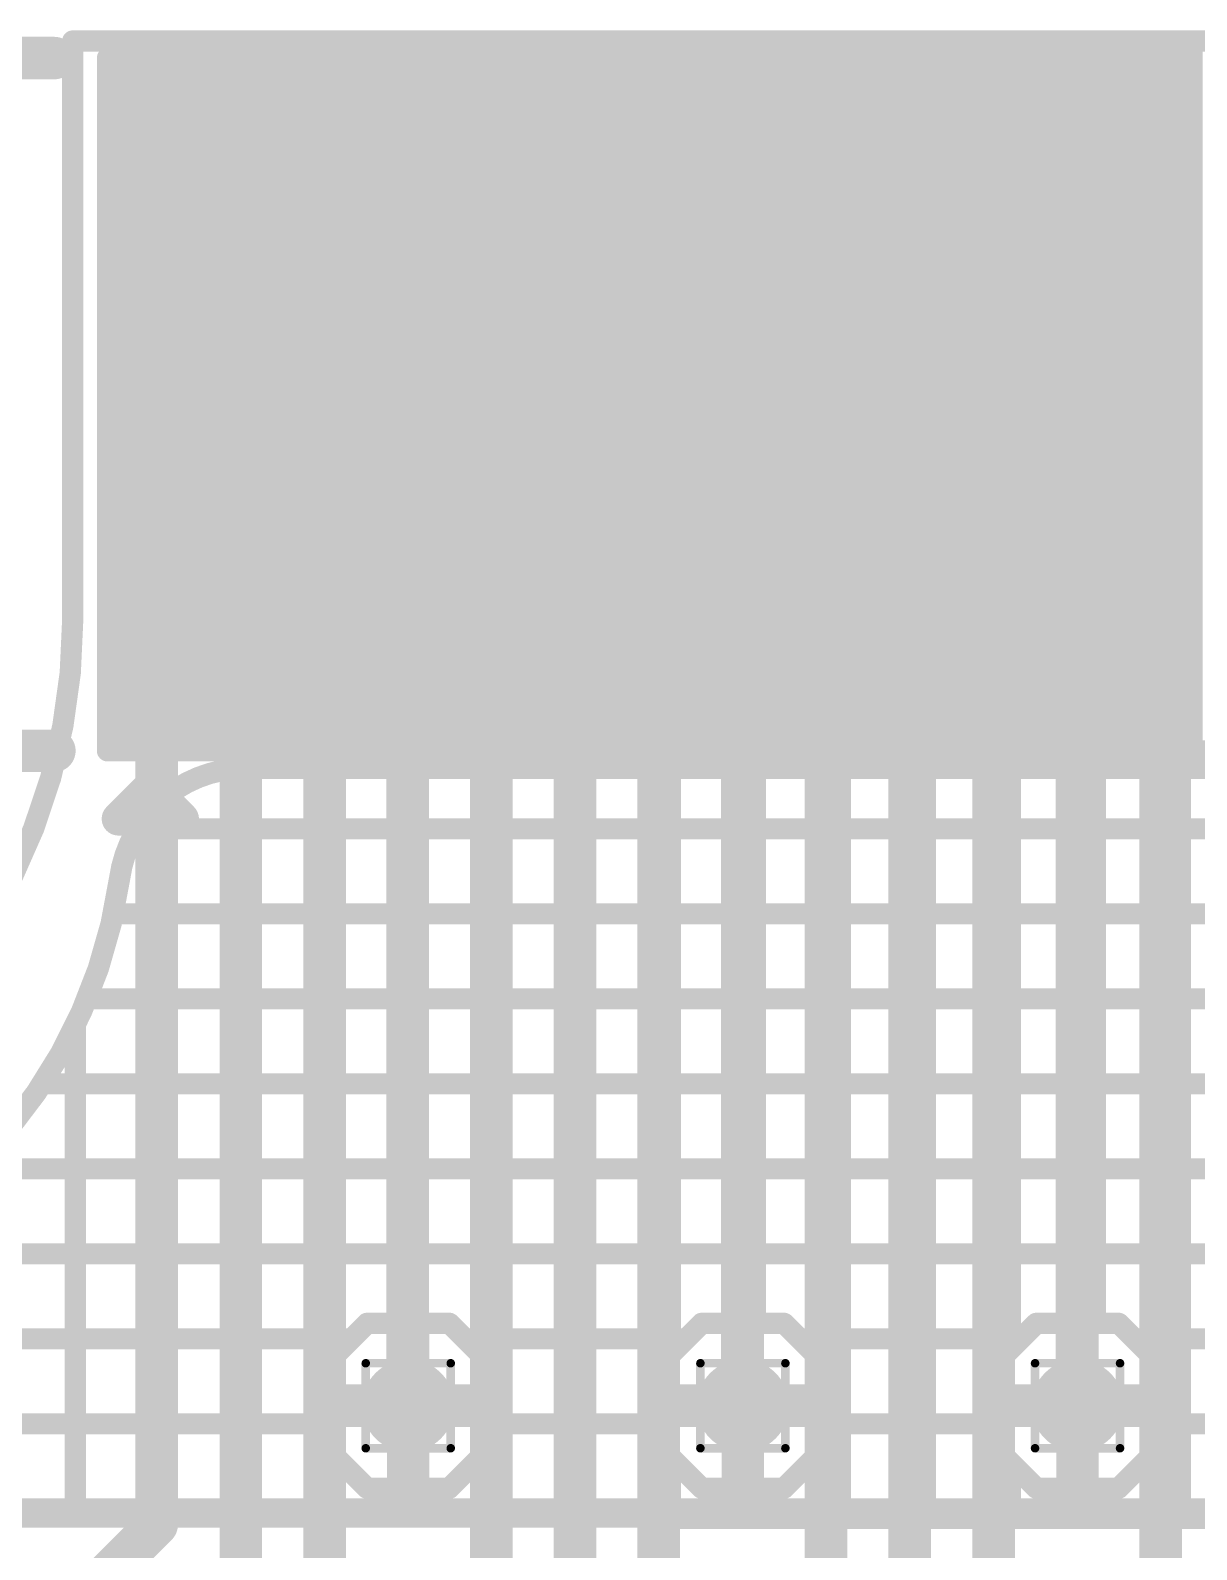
# Model space of a CAD drawing. Header units: inches. Extents: x -3.9 to 9.5, y -7 to 2.6.
# Drawn here: x -0.01 to 0.2644, y -0.355 to 0.0025 of the extents above; entities that cross this region are included whole.
import ezdxf

# ---------------------------------------------------------------- set-up
doc = ezdxf.new("R2010")
doc.units = ezdxf.units.IN
doc.header["$MEASUREMENT"] = 0
for name, color, linetype in [('Board Outline', 216, 'Continuous'), ('Bottom Layer', 5, 'Continuous'), ('Bottom Overlay', 54, 'Continuous'), ('Bottom Paste', 16, 'Continuous'), ('Bottom Solder', 6, 'Continuous'), ('Dimension', 6, 'Continuous'), ('Drill Drawing', 1, 'Continuous'), ('Top Layer', 1, 'Continuous'), ('Top Solder', 216, 'Continuous'), ('Via Holes', 16, 'Continuous')]:
    doc.layers.add(name, color=color, linetype=linetype)

# ---------------------------------------------------------------- blocks, each defined once
blk = doc.blocks.new('32_____R______P_____B_265')
at = {"layer": 'Bottom Layer'}
for points in [[(0.0748031, -0.07874025), (0.0629921, -0.07874025), (0.0629921, 0.07874005), (0.0748031, 0.07874005)], [(0.0944882, -0.07874025), (0.0826772, -0.07874025), (0.0826772, 0.07874005), (0.0944882, 0.07874005)], [(0.1141732, -0.07874025), (0.1023622, -0.07874025), (0.1023622, 0.07874005), (0.1141732, 0.07874005)], [(0.1338582, -0.07874025), (0.1220472, -0.07874025), (0.1220472, 0.07874005), (0.1338582, 0.07874005)], [(0.1535433, -0.07874025), (0.1417323, -0.07874025), (0.1417323, 0.07874005), (0.1535433, 0.07874005)], [(0.1732283, -0.07874025), (0.1614173, -0.07874025), (0.1614173, 0.07874005), (0.1732283, 0.07874005)], [(0.1929134, -0.07874025), (0.1811024, -0.07874025), (0.1811024, 0.07874005), (0.1929134, 0.07874005)], [(0.2125984, -0.07874025), (0.2007874, -0.07874025), (0.2007874, 0.07874005), (0.2125984, 0.07874005)], [(0.2322834, -0.07874025), (0.2204724, -0.07874025), (0.2204724, 0.07874005), (0.2322834, 0.07874005)], [(0.2519685, -0.07874025), (0.2401575, -0.07874025), (0.2401575, 0.07874005), (0.2519685, 0.07874005)], [(0.2716535, -0.07874025), (0.2598425, -0.07874025), (0.2598425, 0.07874005), (0.2716535, 0.07874005)], [(0.2913386, -0.07874025), (0.2795276, -0.07874025), (0.2795276, 0.07874005), (0.2913386, 0.07874005)], [(0.3110236, -0.07874025), (0.2992126, -0.07874025), (0.2992126, 0.07874005), (0.3110236, 0.07874005)]]:
    blk.add_hatch(color=5, dxfattribs=at).paths.add_polyline_path(points)
at = {"layer": 'Bottom Paste'}
for points in [[(0.0748031, -0.07874025), (0.0629921, -0.07874025), (0.0629921, 0.07874005), (0.0748031, 0.07874005)], [(0.0944882, -0.07874025), (0.0826772, -0.07874025), (0.0826772, 0.07874005), (0.0944882, 0.07874005)], [(0.1141732, -0.07874025), (0.1023622, -0.07874025), (0.1023622, 0.07874005), (0.1141732, 0.07874005)], [(0.1338582, -0.07874025), (0.1220472, -0.07874025), (0.1220472, 0.07874005), (0.1338582, 0.07874005)], [(0.1535433, -0.07874025), (0.1417323, -0.07874025), (0.1417323, 0.07874005), (0.1535433, 0.07874005)], [(0.1732283, -0.07874025), (0.1614173, -0.07874025), (0.1614173, 0.07874005), (0.1732283, 0.07874005)], [(0.1929134, -0.07874025), (0.1811024, -0.07874025), (0.1811024, 0.07874005), (0.1929134, 0.07874005)], [(0.2125984, -0.07874025), (0.2007874, -0.07874025), (0.2007874, 0.07874005), (0.2125984, 0.07874005)], [(0.2322834, -0.07874025), (0.2204724, -0.07874025), (0.2204724, 0.07874005), (0.2322834, 0.07874005)], [(0.2519685, -0.07874025), (0.2401575, -0.07874025), (0.2401575, 0.07874005), (0.2519685, 0.07874005)], [(0.2716535, -0.07874025), (0.2598425, -0.07874025), (0.2598425, 0.07874005), (0.2716535, 0.07874005)], [(0.2913386, -0.07874025), (0.2795276, -0.07874025), (0.2795276, 0.07874005), (0.2913386, 0.07874005)], [(0.3110236, -0.07874025), (0.2992126, -0.07874025), (0.2992126, 0.07874005), (0.3110236, 0.07874005)]]:
    blk.add_hatch(color=16, dxfattribs=at).paths.add_polyline_path(points)
at = {"layer": 'Bottom Solder'}
for points in [[(0.0788031, -0.08274025), (0.0589921, -0.08274025), (0.0589921, 0.08274005), (0.0788031, 0.08274005)], [(0.0984882, -0.08274025), (0.0786772, -0.08274025), (0.0786772, 0.08274005), (0.0984882, 0.08274005)], [(0.1181732, -0.08274025), (0.0983622, -0.08274025), (0.0983622, 0.08274005), (0.1181732, 0.08274005)], [(0.1378582, -0.08274025), (0.1180472, -0.08274025), (0.1180472, 0.08274005), (0.1378582, 0.08274005)], [(0.1575433, -0.08274025), (0.1377323, -0.08274025), (0.1377323, 0.08274005), (0.1575433, 0.08274005)], [(0.1772283, -0.08274025), (0.1574173, -0.08274025), (0.1574173, 0.08274005), (0.1772283, 0.08274005)], [(0.1969134, -0.08274025), (0.1771024, -0.08274025), (0.1771024, 0.08274005), (0.1969134, 0.08274005)], [(0.2165984, -0.08274025), (0.1967874, -0.08274025), (0.1967874, 0.08274005), (0.2165984, 0.08274005)], [(0.2362834, -0.08274025), (0.2164724, -0.08274025), (0.2164724, 0.08274005), (0.2362834, 0.08274005)], [(0.2559685, -0.08274025), (0.2361575, -0.08274025), (0.2361575, 0.08274005), (0.2559685, 0.08274005)], [(0.2756535, -0.08274025), (0.2558425, -0.08274025), (0.2558425, 0.08274005), (0.2756535, 0.08274005)], [(0.2953386, -0.08274025), (0.2755276, -0.08274025), (0.2755276, 0.08274005), (0.2953386, 0.08274005)], [(0.3150236, -0.08274025), (0.2952126, -0.08274025), (0.2952126, 0.08274005), (0.3150236, 0.08274005)]]:
    blk.add_hatch(color=6, dxfattribs=at).paths.add_polyline_path(points)
at = {"layer": 'Bottom Overlay'}
for points, const_width in [([(0.3061181, 0.0929999), (0.2991181, 0.0999999)], 0.007874), ([(0.3141181, 0.0999999), (0.2991181, 0.0999999)], 0.007874), ([(0.3141181, 0.0999999), (0.3071181, 0.0929999)], 0.007874), ([(0.3166929, 0.0839999), (-0.3166929, 0.0839999)], 0.005), ([(0.3166929, 0.0839999), (0.1951181, 0.0839999)], 0.005), ([(0.3166929, 0.0839999), (0.3166929, -0.0790001)], 0.005)]:
    blk.add_lwpolyline(points, dxfattribs=dict(at, const_width=const_width))
for points, const_width in [([(0.2971496, 0.0999999, 1), (0.3010866, 0.0999999, 1)], 0.003937), ([(0.2971496, 0.0999999, 1), (0.3010866, 0.0999999, 1)], 0.003937), ([(0.3121496, 0.0999999, 1), (0.3160866, 0.0999999, 1)], 0.003937), ([(0.3121496, 0.0999999, 1), (0.3160866, 0.0999999, 1)], 0.003937), ([(0.3041496, 0.0929999, 1), (0.3080866, 0.0929999, 1)], 0.003937), ([(0.3051496, 0.0929999, 1), (0.3090866, 0.0929999, 1)], 0.003937), ([(0.1938681, 0.0839999, 1), (0.1963681, 0.0839999, 1)], 0.0025), ([(0.3154429, 0.0839999, 1), (0.3179429, 0.0839999, 1)], 0.0025), ([(0.3154429, 0.0839999, 1), (0.3179429, 0.0839999, 1)], 0.0025), ([(0.3154429, 0.0839999, 1), (0.3179429, 0.0839999, 1)], 0.0025), ([(0.3154429, -0.0790001, 1), (0.3179429, -0.0790001, 1)], 0.0025)]:
    blk.add_lwpolyline(points, format="xyb", close=True, dxfattribs=dict(at, const_width=const_width))

msp = doc.modelspace()

# ---------------------------------------------------------------- hatches: boundary and pattern name
at = {"layer": 'Bottom Layer'}
h = msp.add_hatch(color=5, dxfattribs=at)
edge = h.paths.add_edge_path()
edge.add_arc((0.0789438, -0.3211133), 0.0068897, 0, 360)
h = msp.add_hatch(color=5, dxfattribs=at)
edge = h.paths.add_edge_path()
edge.add_arc((0.157684, -0.3211133), 0.0068897, 0, 360)
h = msp.add_hatch(color=5, dxfattribs=at)
edge = h.paths.add_edge_path()
edge.add_arc((0.2364241, -0.3211133), 0.0068897, 0, 360)
at = {"layer": 'Bottom Solder'}
h = msp.add_hatch(color=6, dxfattribs=at)
edge = h.paths.add_edge_path()
edge.add_arc((0.0789438, -0.3211133), 0.0108897, 0, 360)
h = msp.add_hatch(color=6, dxfattribs=at)
edge = h.paths.add_edge_path()
edge.add_arc((0.157684, -0.3211133), 0.0108897, 0, 360)
h = msp.add_hatch(color=6, dxfattribs=at)
edge = h.paths.add_edge_path()
edge.add_arc((0.2364241, -0.3211133), 0.0108897, 0, 360)
at = {"layer": 'Top Layer'}
h = msp.add_hatch(color=1, dxfattribs=at)
edge = h.paths.add_edge_path()
edge.add_arc((0.0789438, -0.3211133), 0.0068897, 0, 360)
h = msp.add_hatch(color=1, dxfattribs=at)
edge = h.paths.add_edge_path()
edge.add_arc((0.157684, -0.3211133), 0.0068897, 0, 360)
h = msp.add_hatch(color=1, dxfattribs=at)
edge = h.paths.add_edge_path()
edge.add_arc((0.2364241, -0.3211133), 0.0068897, 0, 360)
at = {"layer": 'Top Solder'}
h = msp.add_hatch(color=216, dxfattribs=at)
edge = h.paths.add_edge_path()
edge.add_arc((0.0789438, -0.3211133), 0.0108897, 0, 360)
h = msp.add_hatch(color=216, dxfattribs=at)
edge = h.paths.add_edge_path()
edge.add_arc((0.157684, -0.3211133), 0.0108897, 0, 360)
h = msp.add_hatch(color=216, dxfattribs=at)
edge = h.paths.add_edge_path()
edge.add_arc((0.2364241, -0.3211133), 0.0108897, 0, 360)
at = {"layer": 'Via Holes'}
h = msp.add_hatch(color=7, dxfattribs=at)
edge = h.paths.add_edge_path()
edge.add_arc((0.0789438, -0.3211133), 0.003937, 0, 360)
h = msp.add_hatch(color=7, dxfattribs=at)
edge = h.paths.add_edge_path()
edge.add_arc((0.157684, -0.3211133), 0.003937, 0, 360)
h = msp.add_hatch(color=7, dxfattribs=at)
edge = h.paths.add_edge_path()
edge.add_arc((0.2364241, -0.3211133), 0.003937, 0, 360)

# ---------------------------------------------------------------- linework, layer by layer
at = {"layer": 'Board Outline', "const_width": 0.005}
for points in [[(5e-07, -5e-07), (0.6497205, -5e-07)], [(5e-07, -0.1361202), (5e-07, -5e-07)]]:
    msp.add_lwpolyline(points, dxfattribs=at)
at = {"layer": 'Board Outline', "const_width": 0.0025}
for points in [[(-0.0012495, -5e-07, 1), (0.0012505, -5e-07, 1)], [(-0.0012495, -5e-07, 1), (0.0012505, -5e-07, 1)], [(-0.0012495, -0.1361202, 1), (0.0012505, -0.1361202, 1)], [(-0.0012495, -0.1361202, 1), (0.0012505, -0.1361202, 1)]]:
    msp.add_lwpolyline(points, format="xyb", close=True, dxfattribs=at)
at = {"layer": 'Board Outline', "const_width": 0.005}
msp.add_lwpolyline([(5e-07, -0.1361202, -0.4142135623828077), (-0.1361192, -0.2722399)], format="xyb", dxfattribs=at)
at = {"layer": 'Bottom Layer', "const_width": 0.01}
for points in [[(0.0197548, -0.3491133), (0.0197548, -0.0830132)], [(0.0394398, -0.0830132), (0.0395422, -0.0831156)], [(0.0395422, -0.3807117), (0.0395422, -0.0831156)], [(0.0591249, -0.0830132), (0.0592734, -0.0831617)], [(0.0592734, -0.4411133), (0.0592734, -0.0831617)], [(0.0788099, -0.3211133), (0.0788099, -0.0830132)], [(0.098495, -0.4324979), (0.098495, -0.0830132)], [(0.11818, -0.3808141), (0.11818, -0.0830132)], [(0.137865, -0.4411133), (0.137865, -0.0830132)], [(0.1575501, -0.3211133), (0.1575501, -0.0830132)], [(0.1772351, -0.477633), (0.1772351, -0.0830132)], [(0.1969202, -0.3808141), (0.1969202, -0.0830132)], [(0.2166052, -0.0830132), (0.2166722, -0.0830802)], [(0.2166722, -0.4410463), (0.2166722, -0.0830802)], [(0.2362902, -0.3211133), (0.2362902, -0.0830132)], [(0.2559753, -0.5408928), (0.2559753, -0.0830132)], [(-0.0002452, -0.3691133), (0.0197548, -0.3491133)]]:
    msp.add_lwpolyline(points, dxfattribs=at)
at = {"layer": 'Bottom Layer', "const_width": 0.005}
for points in [[(0.0172548, -0.0830132, 1), (0.0222548, -0.0830132, 1)], [(0.0369398, -0.0830132, 1), (0.0419398, -0.0830132, 1)], [(0.0370422, -0.0831156, 1), (0.0420422, -0.0831156, 1)], [(0.0370422, -0.0831156, 1), (0.0420422, -0.0831156, 1)], [(0.0566249, -0.0830132, 1), (0.0616249, -0.0830132, 1)], [(0.0567734, -0.0831617, 1), (0.0617734, -0.0831617, 1)], [(0.0567734, -0.0831617, 1), (0.0617734, -0.0831617, 1)], [(0.0763099, -0.0830132, 1), (0.0813099, -0.0830132, 1)], [(0.095995, -0.0830132, 1), (0.100995, -0.0830132, 1)], [(0.11568, -0.0830132, 1), (0.12068, -0.0830132, 1)], [(0.135365, -0.0830132, 1), (0.140365, -0.0830132, 1)], [(0.1550501, -0.0830132, 1), (0.1600501, -0.0830132, 1)], [(0.1747351, -0.0830132, 1), (0.1797351, -0.0830132, 1)], [(0.1944202, -0.0830132, 1), (0.1994202, -0.0830132, 1)], [(0.2141052, -0.0830132, 1), (0.2191052, -0.0830132, 1)], [(0.2141722, -0.0830802, 1), (0.2191722, -0.0830802, 1)], [(0.2141722, -0.0830802, 1), (0.2191722, -0.0830802, 1)], [(0.2337902, -0.0830132, 1), (0.2387902, -0.0830132, 1)], [(0.2534753, -0.0830132, 1), (0.2584753, -0.0830132, 1)], [(0.0763099, -0.3211133, 1), (0.0813099, -0.3211133, 1)], [(0.1550501, -0.3211133, 1), (0.1600501, -0.3211133, 1)], [(0.2337902, -0.3211133, 1), (0.2387902, -0.3211133, 1)], [(0.0172548, -0.3491133, 1), (0.0222548, -0.3491133, 1)], [(0.0172548, -0.3491133, 1), (0.0222548, -0.3491133, 1)]]:
    msp.add_lwpolyline(points, format="xyb", close=True, dxfattribs=at)
at = {"layer": 'Dimension', "const_width": 0.01}
for points in [[(-0.2732452, -0.0040132), (-0.00432, -0.0040132)], [(-0.2732452, -0.1670132), (-0.00432, -0.1670132)]]:
    msp.add_lwpolyline(points, dxfattribs=at)
at = {"layer": 'Dimension', "const_width": 0.005}
for points in [[(-0.00682, -0.0040132, 1), (-0.00182, -0.0040132, 1)], [(-0.00682, -0.1670132, 1), (-0.00182, -0.1670132, 1)]]:
    msp.add_lwpolyline(points, format="xyb", close=True, dxfattribs=at)
at = {"layer": 'Drill Drawing', "const_width": 0.002}
for points in [[(0.0689438, -0.3111133), (0.0889438, -0.3111133)], [(0.0689438, -0.3311133), (0.0689438, -0.3111133)], [(0.0889438, -0.3311133), (0.0889438, -0.3111133)], [(0.147684, -0.3111133), (0.167684, -0.3111133)], [(0.147684, -0.3311133), (0.147684, -0.3111133)], [(0.167684, -0.3311133), (0.167684, -0.3111133)], [(0.2264241, -0.3111133), (0.2464241, -0.3111133)], [(0.2264241, -0.3311133), (0.2264241, -0.3111133)], [(0.2464241, -0.3311133), (0.2464241, -0.3111133)], [(0.0689438, -0.3311133), (0.0889438, -0.3311133)], [(0.147684, -0.3311133), (0.167684, -0.3311133)], [(0.2264241, -0.3311133), (0.2464241, -0.3311133)]]:
    msp.add_lwpolyline(points, dxfattribs=at)
at = {"layer": 'Drill Drawing', "const_width": 0.001}
for points in [[(0.0684438, -0.3111133, 1), (0.0694438, -0.3111133, 1)], [(0.0684438, -0.3111133, 1), (0.0694438, -0.3111133, 1)], [(0.0884438, -0.3111133, 1), (0.0894438, -0.3111133, 1)], [(0.0884438, -0.3111133, 1), (0.0894438, -0.3111133, 1)], [(0.147184, -0.3111133, 1), (0.148184, -0.3111133, 1)], [(0.147184, -0.3111133, 1), (0.148184, -0.3111133, 1)], [(0.167184, -0.3111133, 1), (0.168184, -0.3111133, 1)], [(0.167184, -0.3111133, 1), (0.168184, -0.3111133, 1)], [(0.2259241, -0.3111133, 1), (0.2269241, -0.3111133, 1)], [(0.2259241, -0.3111133, 1), (0.2269241, -0.3111133, 1)], [(0.2459241, -0.3111133, 1), (0.2469241, -0.3111133, 1)], [(0.2459241, -0.3111133, 1), (0.2469241, -0.3111133, 1)], [(0.0684438, -0.3311133, 1), (0.0694438, -0.3311133, 1)], [(0.0684438, -0.3311133, 1), (0.0694438, -0.3311133, 1)], [(0.0884438, -0.3311133, 1), (0.0894438, -0.3311133, 1)], [(0.0884438, -0.3311133, 1), (0.0894438, -0.3311133, 1)], [(0.147184, -0.3311133, 1), (0.148184, -0.3311133, 1)], [(0.147184, -0.3311133, 1), (0.148184, -0.3311133, 1)], [(0.167184, -0.3311133, 1), (0.168184, -0.3311133, 1)], [(0.167184, -0.3311133, 1), (0.168184, -0.3311133, 1)], [(0.2259241, -0.3311133, 1), (0.2269241, -0.3311133, 1)], [(0.2259241, -0.3311133, 1), (0.2269241, -0.3311133, 1)], [(0.2459241, -0.3311133, 1), (0.2469241, -0.3311133, 1)], [(0.2459241, -0.3311133, 1), (0.2469241, -0.3311133, 1)]]:
    msp.add_lwpolyline(points, format="xyb", close=True, dxfattribs=at)
at = {"layer": 'Top Layer', "const_width": 0.005}
for points in [[(0.011031, -0.1970451, -0.3749894464366385), (0.0407541, -0.1711146)], [(0.0110309, -0.1970451, -0.4149689912103235), (-0.1223819, -0.2973142)]]:
    msp.add_lwpolyline(points, format="xyb", dxfattribs=at)
at = {"layer": 'Top Layer'}
for points, const_width in [([(0.040624, -0.3473141), (0.040624, -0.1711149)], 0.005), ([(0.0407541, -0.1711145), (0.6077551, -0.1711136)], 0.005), ([(0.060624, -0.3103484), (0.060624, -0.1711145)], 0.005), ([(0.080624, -0.3017235), (0.080624, -0.1711144)], 0.005), ([(0.100624, -0.3473141), (0.100624, -0.1711144)], 0.005), ([(0.120624, -0.3473141), (0.120624, -0.1711144)], 0.005), ([(0.140624, -0.3090886), (0.140624, -0.1711143)], 0.005), ([(0.160624, -0.3017235), (0.160624, -0.1711143)], 0.005), ([(0.180624, -0.3476133), (0.180624, -0.1711143)], 0.005), ([(0.200624, -0.3476133), (0.200624, -0.1711142)], 0.005), ([(0.220624, -0.3078287), (0.220624, -0.1711142)], 0.005), ([(0.240624, -0.3017235), (0.240624, -0.1711142)], 0.005), ([(0.260624, -0.3476133), (0.260624, -0.1711142)], 0.005), ([(0.020624, -0.3473141), (0.020624, -0.1788683)], 0.005), ([(0.0152201, -0.1853628), (0.6304934, -0.1853628)], 0.005), ([(0.0095564, -0.2053628), (0.6363493, -0.2053628)], 0.005), ([(0.0033646, -0.2253628), (0.6441541, -0.2253628)], 0.005), ([(0.000624, -0.3473141), (0.000624, -0.2315358)], 0.005), ([(-0.0071811, -0.2453628), (0.6559204, -0.2453628)], 0.005), ([(-0.0237449, -0.2653628), (0.673076, -0.2653628)], 0.005), ([(-0.0515995, -0.2853628), (0.6994333, -0.2853628)], 0.005), ([(0.059554, -0.3114184), (0.0692489, -0.3017235)], 0.005), ([(0.0692489, -0.3017235), (0.0886387, -0.3017235)], 0.005), ([(0.0789438, -0.3211133), (0.0789438, -0.3042236)], 0.01), ([(0.0886387, -0.3017235), (0.0983336, -0.3114184)], 0.005), ([(0.1382942, -0.3114184), (0.1479891, -0.3017235)], 0.005), ([(0.1479891, -0.3017235), (0.1673789, -0.3017235)], 0.005), ([(0.157684, -0.3211133), (0.157684, -0.3042236)], 0.01), ([(0.1673789, -0.3017235), (0.1770738, -0.3114184)], 0.005), ([(0.2170343, -0.3114184), (0.2267292, -0.3017235)], 0.005), ([(0.2267292, -0.3017235), (0.246119, -0.3017235)], 0.005), ([(0.2364241, -0.3211133), (0.2364241, -0.3042236)], 0.01), ([(0.246119, -0.3017235), (0.2558139, -0.3114184)], 0.005), ([(-0.2670236, -0.3053628), (0.0656096, -0.3053628)], 0.005), ([(0.092278, -0.3053628), (0.1443498, -0.3053628)], 0.005), ([(0.1710182, -0.3053628), (0.2230899, -0.3053628)], 0.005), ([(0.2497583, -0.3053628), (0.3018301, -0.3053628)], 0.005), ([(0.059554, -0.3308082), (0.059554, -0.3114184)], 0.005), ([(0.0983336, -0.3308082), (0.0983336, -0.3114184)], 0.005), ([(0.1382942, -0.3308082), (0.1382942, -0.3114184)], 0.005), ([(0.1770738, -0.3308082), (0.1770738, -0.3114184)], 0.005), ([(0.2170343, -0.3308082), (0.2170343, -0.3114184)], 0.005), ([(0.2558139, -0.3308082), (0.2558139, -0.3114184)], 0.005), ([(0.0620541, -0.3211133), (0.0789438, -0.3211133)], 0.01), ([(0.0789438, -0.3211133), (0.0958335, -0.3211133)], 0.01), ([(0.0789438, -0.338003), (0.0789438, -0.3211133)], 0.01), ([(0.1407943, -0.3211133), (0.157684, -0.3211133)], 0.01), ([(0.157684, -0.338003), (0.157684, -0.3211133)], 0.01), ([(0.157684, -0.3211133), (0.1745737, -0.3211133)], 0.01), ([(0.2195344, -0.3211133), (0.2364241, -0.3211133)], 0.01), ([(0.2364241, -0.3211133), (0.2533138, -0.3211133)], 0.01), ([(0.2364241, -0.338003), (0.2364241, -0.3211133)], 0.01), ([(-0.0728554, -0.3253628), (0.059554, -0.3253628)], 0.005), ([(0.0983336, -0.3253628), (0.1382942, -0.3253628)], 0.005), ([(0.1770738, -0.3253628), (0.2170343, -0.3253628)], 0.005), ([(0.2558139, -0.3253628), (0.2957745, -0.3253628)], 0.005), ([(0.059554, -0.3308082), (0.0692489, -0.3405031)], 0.005), ([(0.0886387, -0.3405031), (0.0983336, -0.3308082)], 0.005), ([(0.1382942, -0.3308082), (0.1479891, -0.3405031)], 0.005), ([(0.1673789, -0.3405031), (0.1770738, -0.3308082)], 0.005), ([(0.2170343, -0.3308082), (0.2267292, -0.3405031)], 0.005), ([(0.246119, -0.3405031), (0.2558139, -0.3308082)], 0.005), ([(0.060624, -0.3473141), (0.060624, -0.3318782)], 0.005), ([(0.140624, -0.3476133), (0.140624, -0.333138)], 0.005), ([(0.220624, -0.3476133), (0.220624, -0.3343979)], 0.005), ([(0.0692489, -0.3405031), (0.0886387, -0.3405031)], 0.005), ([(0.080624, -0.3473141), (0.080624, -0.3405031)], 0.005), ([(0.1479891, -0.3405031), (0.1673789, -0.3405031)], 0.005), ([(0.160624, -0.3476133), (0.160624, -0.3405031)], 0.005), ([(0.2267292, -0.3405031), (0.246119, -0.3405031)], 0.005), ([(0.240624, -0.3476133), (0.240624, -0.3405031)], 0.005), ([(-0.2705446, -0.3453628), (0.9307542, -0.3453628)], 0.005), ([(-0.040196, -0.3473141), (0.0228946, -0.3473141)], 0.005), ([(0.0228946, -0.3473141), (0.0563946, -0.3473141)], 0.005), ([(0.0228946, -0.3473141), (0.0563946, -0.3473141)], 0.005), ([(0.0563946, -0.3473141), (0.1350639, -0.3473141)], 0.005), ([(0.1353631, -0.3476133), (0.2196741, -0.3476133)], 0.005), ([(0.2196741, -0.3476133), (0.2531741, -0.3476133)], 0.005), ([(0.2196741, -0.3476133), (0.2531741, -0.3476133)], 0.005), ([(0.2531741, -0.3476133), (0.2984143, -0.3476133)], 0.005)]:
    msp.add_lwpolyline(points, dxfattribs=dict(at, const_width=const_width))
for points, const_width in [([(0.039374, -0.1711149, 1), (0.041874, -0.1711149, 1)], 0.0025), ([(0.0395041, -0.1711145, 1), (0.0420041, -0.1711145, 1)], 0.0025), ([(0.0395041, -0.1711146, 1), (0.0420041, -0.1711146, 1)], 0.0025), ([(0.059374, -0.1711145, 1), (0.061874, -0.1711145, 1)], 0.0025), ([(0.079374, -0.1711144, 1), (0.081874, -0.1711144, 1)], 0.0025), ([(0.099374, -0.1711144, 1), (0.101874, -0.1711144, 1)], 0.0025), ([(0.119374, -0.1711144, 1), (0.121874, -0.1711144, 1)], 0.0025), ([(0.139374, -0.1711143, 1), (0.141874, -0.1711143, 1)], 0.0025), ([(0.159374, -0.1711143, 1), (0.161874, -0.1711143, 1)], 0.0025), ([(0.179374, -0.1711143, 1), (0.181874, -0.1711143, 1)], 0.0025), ([(0.199374, -0.1711142, 1), (0.201874, -0.1711142, 1)], 0.0025), ([(0.219374, -0.1711142, 1), (0.221874, -0.1711142, 1)], 0.0025), ([(0.239374, -0.1711142, 1), (0.241874, -0.1711142, 1)], 0.0025), ([(0.259374, -0.1711142, 1), (0.261874, -0.1711142, 1)], 0.0025), ([(0.019374, -0.1788683, 1), (0.021874, -0.1788683, 1)], 0.0025), ([(0.0139701, -0.1853628, 1), (0.0164701, -0.1853628, 1)], 0.0025), ([(0.0097809, -0.1970451, 1), (0.0122809, -0.1970451, 1)], 0.0025), ([(0.009781, -0.1970451, 1), (0.012281, -0.1970451, 1)], 0.0025), ([(0.0083064, -0.2053628, 1), (0.0108064, -0.2053628, 1)], 0.0025), ([(0.0021146, -0.2253628, 1), (0.0046146, -0.2253628, 1)], 0.0025), ([(-0.000626, -0.2315358, 1), (0.001874, -0.2315358, 1)], 0.0025), ([(-0.0084311, -0.2453628, 1), (-0.0059311, -0.2453628, 1)], 0.0025), ([(0.0679989, -0.3017235, 1), (0.0704989, -0.3017235, 1)], 0.0025), ([(0.0679989, -0.3017235, 1), (0.0704989, -0.3017235, 1)], 0.0025), ([(0.0764438, -0.3042236, 1), (0.0814438, -0.3042236, 1)], 0.005), ([(0.079374, -0.3017235, 1), (0.081874, -0.3017235, 1)], 0.0025), ([(0.0873887, -0.3017235, 1), (0.0898887, -0.3017235, 1)], 0.0025), ([(0.0873887, -0.3017235, 1), (0.0898887, -0.3017235, 1)], 0.0025), ([(0.1467391, -0.3017235, 1), (0.1492391, -0.3017235, 1)], 0.0025), ([(0.1467391, -0.3017235, 1), (0.1492391, -0.3017235, 1)], 0.0025), ([(0.155184, -0.3042236, 1), (0.160184, -0.3042236, 1)], 0.005), ([(0.159374, -0.3017235, 1), (0.161874, -0.3017235, 1)], 0.0025), ([(0.1661289, -0.3017235, 1), (0.1686289, -0.3017235, 1)], 0.0025), ([(0.1661289, -0.3017235, 1), (0.1686289, -0.3017235, 1)], 0.0025), ([(0.2254792, -0.3017235, 1), (0.2279792, -0.3017235, 1)], 0.0025), ([(0.2254792, -0.3017235, 1), (0.2279792, -0.3017235, 1)], 0.0025), ([(0.2339241, -0.3042236, 1), (0.2389241, -0.3042236, 1)], 0.005), ([(0.239374, -0.3017235, 1), (0.241874, -0.3017235, 1)], 0.0025), ([(0.244869, -0.3017235, 1), (0.247369, -0.3017235, 1)], 0.0025), ([(0.244869, -0.3017235, 1), (0.247369, -0.3017235, 1)], 0.0025), ([(0.0643596, -0.3053628, 1), (0.0668596, -0.3053628, 1)], 0.0025), ([(0.091028, -0.3053628, 1), (0.093528, -0.3053628, 1)], 0.0025), ([(0.1430998, -0.3053628, 1), (0.1455998, -0.3053628, 1)], 0.0025), ([(0.1697682, -0.3053628, 1), (0.1722682, -0.3053628, 1)], 0.0025), ([(0.2218399, -0.3053628, 1), (0.2243399, -0.3053628, 1)], 0.0025), ([(0.2485083, -0.3053628, 1), (0.2510083, -0.3053628, 1)], 0.0025), ([(0.139374, -0.3090886, 1), (0.141874, -0.3090886, 1)], 0.0025), ([(0.219374, -0.3078287, 1), (0.221874, -0.3078287, 1)], 0.0025), ([(0.058304, -0.3114184, 1), (0.060804, -0.3114184, 1)], 0.0025), ([(0.058304, -0.3114184, 1), (0.060804, -0.3114184, 1)], 0.0025), ([(0.059374, -0.3103484, 1), (0.061874, -0.3103484, 1)], 0.0025), ([(0.0970836, -0.3114184, 1), (0.0995836, -0.3114184, 1)], 0.0025), ([(0.0970836, -0.3114184, 1), (0.0995836, -0.3114184, 1)], 0.0025), ([(0.1370442, -0.3114184, 1), (0.1395442, -0.3114184, 1)], 0.0025), ([(0.1370442, -0.3114184, 1), (0.1395442, -0.3114184, 1)], 0.0025), ([(0.1758238, -0.3114184, 1), (0.1783238, -0.3114184, 1)], 0.0025), ([(0.1758238, -0.3114184, 1), (0.1783238, -0.3114184, 1)], 0.0025), ([(0.2157843, -0.3114184, 1), (0.2182843, -0.3114184, 1)], 0.0025), ([(0.2157843, -0.3114184, 1), (0.2182843, -0.3114184, 1)], 0.0025), ([(0.2545639, -0.3114184, 1), (0.2570639, -0.3114184, 1)], 0.0025), ([(0.2545639, -0.3114184, 1), (0.2570639, -0.3114184, 1)], 0.0025), ([(0.0595541, -0.3211133, 1), (0.0645541, -0.3211133, 1)], 0.005), ([(0.0764438, -0.3211133, 1), (0.0814438, -0.3211133, 1)], 0.005), ([(0.0764438, -0.3211133, 1), (0.0814438, -0.3211133, 1)], 0.005), ([(0.0764438, -0.3211133, 1), (0.0814438, -0.3211133, 1)], 0.005), ([(0.0764438, -0.3211133, 1), (0.0814438, -0.3211133, 1)], 0.005), ([(0.0933335, -0.3211133, 1), (0.0983335, -0.3211133, 1)], 0.005), ([(0.1382943, -0.3211133, 1), (0.1432943, -0.3211133, 1)], 0.005), ([(0.155184, -0.3211133, 1), (0.160184, -0.3211133, 1)], 0.005), ([(0.155184, -0.3211133, 1), (0.160184, -0.3211133, 1)], 0.005), ([(0.155184, -0.3211133, 1), (0.160184, -0.3211133, 1)], 0.005), ([(0.155184, -0.3211133, 1), (0.160184, -0.3211133, 1)], 0.005), ([(0.1720737, -0.3211133, 1), (0.1770737, -0.3211133, 1)], 0.005), ([(0.2170344, -0.3211133, 1), (0.2220344, -0.3211133, 1)], 0.005), ([(0.2339241, -0.3211133, 1), (0.2389241, -0.3211133, 1)], 0.005), ([(0.2339241, -0.3211133, 1), (0.2389241, -0.3211133, 1)], 0.005), ([(0.2339241, -0.3211133, 1), (0.2389241, -0.3211133, 1)], 0.005), ([(0.2339241, -0.3211133, 1), (0.2389241, -0.3211133, 1)], 0.005), ([(0.2508138, -0.3211133, 1), (0.2558138, -0.3211133, 1)], 0.005), ([(0.058304, -0.3253628, 1), (0.060804, -0.3253628, 1)], 0.0025), ([(0.0970836, -0.3253628, 1), (0.0995836, -0.3253628, 1)], 0.0025), ([(0.1370442, -0.3253628, 1), (0.1395442, -0.3253628, 1)], 0.0025), ([(0.1758238, -0.3253628, 1), (0.1783238, -0.3253628, 1)], 0.0025), ([(0.2157843, -0.3253628, 1), (0.2182843, -0.3253628, 1)], 0.0025), ([(0.2545639, -0.3253628, 1), (0.2570639, -0.3253628, 1)], 0.0025), ([(0.058304, -0.3308082, 1), (0.060804, -0.3308082, 1)], 0.0025), ([(0.058304, -0.3308082, 1), (0.060804, -0.3308082, 1)], 0.0025), ([(0.0970836, -0.3308082, 1), (0.0995836, -0.3308082, 1)], 0.0025), ([(0.0970836, -0.3308082, 1), (0.0995836, -0.3308082, 1)], 0.0025), ([(0.1370442, -0.3308082, 1), (0.1395442, -0.3308082, 1)], 0.0025), ([(0.1370442, -0.3308082, 1), (0.1395442, -0.3308082, 1)], 0.0025), ([(0.1758238, -0.3308082, 1), (0.1783238, -0.3308082, 1)], 0.0025), ([(0.1758238, -0.3308082, 1), (0.1783238, -0.3308082, 1)], 0.0025), ([(0.2157843, -0.3308082, 1), (0.2182843, -0.3308082, 1)], 0.0025), ([(0.2157843, -0.3308082, 1), (0.2182843, -0.3308082, 1)], 0.0025), ([(0.2545639, -0.3308082, 1), (0.2570639, -0.3308082, 1)], 0.0025), ([(0.2545639, -0.3308082, 1), (0.2570639, -0.3308082, 1)], 0.0025), ([(0.059374, -0.3318782, 1), (0.061874, -0.3318782, 1)], 0.0025), ([(0.139374, -0.333138, 1), (0.141874, -0.333138, 1)], 0.0025), ([(0.219374, -0.3343979, 1), (0.221874, -0.3343979, 1)], 0.0025), ([(0.0764438, -0.338003, 1), (0.0814438, -0.338003, 1)], 0.005), ([(0.155184, -0.338003, 1), (0.160184, -0.338003, 1)], 0.005), ([(0.2339241, -0.338003, 1), (0.2389241, -0.338003, 1)], 0.005), ([(0.0679989, -0.3405031, 1), (0.0704989, -0.3405031, 1)], 0.0025), ([(0.0679989, -0.3405031, 1), (0.0704989, -0.3405031, 1)], 0.0025), ([(0.079374, -0.3405031, 1), (0.081874, -0.3405031, 1)], 0.0025), ([(0.0873887, -0.3405031, 1), (0.0898887, -0.3405031, 1)], 0.0025), ([(0.0873887, -0.3405031, 1), (0.0898887, -0.3405031, 1)], 0.0025), ([(0.1467391, -0.3405031, 1), (0.1492391, -0.3405031, 1)], 0.0025), ([(0.1467391, -0.3405031, 1), (0.1492391, -0.3405031, 1)], 0.0025), ([(0.159374, -0.3405031, 1), (0.161874, -0.3405031, 1)], 0.0025), ([(0.1661289, -0.3405031, 1), (0.1686289, -0.3405031, 1)], 0.0025), ([(0.1661289, -0.3405031, 1), (0.1686289, -0.3405031, 1)], 0.0025), ([(0.2254792, -0.3405031, 1), (0.2279792, -0.3405031, 1)], 0.0025), ([(0.2254792, -0.3405031, 1), (0.2279792, -0.3405031, 1)], 0.0025), ([(0.239374, -0.3405031, 1), (0.241874, -0.3405031, 1)], 0.0025), ([(0.244869, -0.3405031, 1), (0.247369, -0.3405031, 1)], 0.0025), ([(0.244869, -0.3405031, 1), (0.247369, -0.3405031, 1)], 0.0025), ([(-0.000626, -0.3473141, 1), (0.001874, -0.3473141, 1)], 0.0025), ([(0.019374, -0.3473141, 1), (0.021874, -0.3473141, 1)], 0.0025), ([(0.0216446, -0.3473141, 1), (0.0241446, -0.3473141, 1)], 0.0025), ([(0.0216446, -0.3473141, 1), (0.0241446, -0.3473141, 1)], 0.0025), ([(0.0216446, -0.3473141, 1), (0.0241446, -0.3473141, 1)], 0.0025), ([(0.039374, -0.3473141, 1), (0.041874, -0.3473141, 1)], 0.0025), ([(0.0551446, -0.3473141, 1), (0.0576446, -0.3473141, 1)], 0.0025), ([(0.0551446, -0.3473141, 1), (0.0576446, -0.3473141, 1)], 0.0025), ([(0.0551446, -0.3473141, 1), (0.0576446, -0.3473141, 1)], 0.0025), ([(0.059374, -0.3473141, 1), (0.061874, -0.3473141, 1)], 0.0025), ([(0.079374, -0.3473141, 1), (0.081874, -0.3473141, 1)], 0.0025), ([(0.099374, -0.3473141, 1), (0.101874, -0.3473141, 1)], 0.0025), ([(0.119374, -0.3473141, 1), (0.121874, -0.3473141, 1)], 0.0025), ([(0.1338139, -0.3473141, 1), (0.1363139, -0.3473141, 1)], 0.0025), ([(0.1341131, -0.3476133, 1), (0.1366131, -0.3476133, 1)], 0.0025), ([(0.139374, -0.3476133, 1), (0.141874, -0.3476133, 1)], 0.0025), ([(0.159374, -0.3476133, 1), (0.161874, -0.3476133, 1)], 0.0025), ([(0.179374, -0.3476133, 1), (0.181874, -0.3476133, 1)], 0.0025), ([(0.199374, -0.3476133, 1), (0.201874, -0.3476133, 1)], 0.0025), ([(0.2184241, -0.3476133, 1), (0.2209241, -0.3476133, 1)], 0.0025), ([(0.2184241, -0.3476133, 1), (0.2209241, -0.3476133, 1)], 0.0025), ([(0.2184241, -0.3476133, 1), (0.2209241, -0.3476133, 1)], 0.0025), ([(0.219374, -0.3476133, 1), (0.221874, -0.3476133, 1)], 0.0025), ([(0.239374, -0.3476133, 1), (0.241874, -0.3476133, 1)], 0.0025), ([(0.2519241, -0.3476133, 1), (0.2544241, -0.3476133, 1)], 0.0025), ([(0.2519241, -0.3476133, 1), (0.2544241, -0.3476133, 1)], 0.0025), ([(0.2519241, -0.3476133, 1), (0.2544241, -0.3476133, 1)], 0.0025), ([(0.259374, -0.3476133, 1), (0.261874, -0.3476133, 1)], 0.0025)]:
    msp.add_lwpolyline(points, format="xyb", close=True, dxfattribs=dict(at, const_width=const_width))

# ---------------------------------------------------------------- block references
at = {"rotation": 180}
msp.add_blockref('32_____R______P_____B_265', (0.3248729, -0.0830133), dxfattribs=at)

doc.saveas('drawing.dxf')
